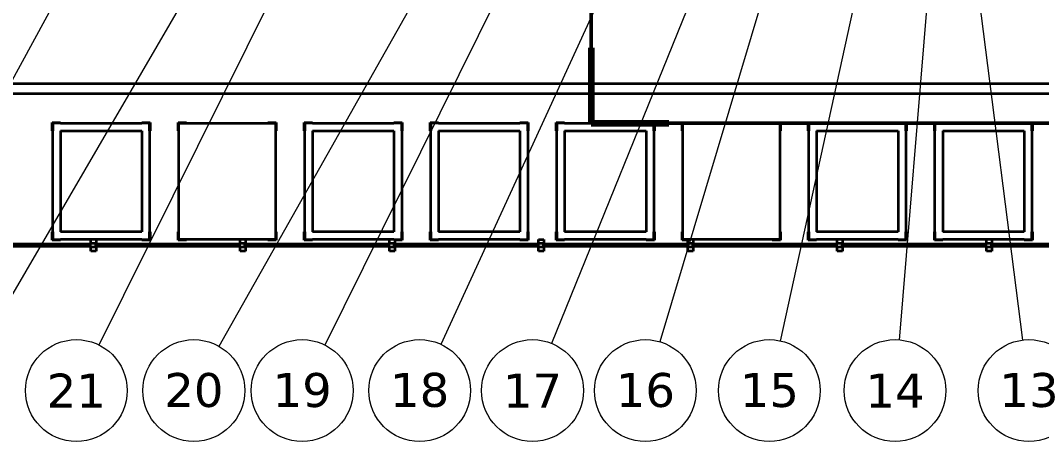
# Model space of a CAD drawing. Header units: millimetres. Extents: x 0 to 67800, y 0 to 42000.
# Drawn here: x 5344 to 15877, y 14119 to 18460 of the extents above; entities that cross this region are included whole.
import ezdxf

# ---------------------------------------------------------------- set-up
doc = ezdxf.new("R2010")
doc.units = ezdxf.units.MM
doc.header["$LTSCALE"] = 100
doc.linetypes.add('CHAIN', pattern=[0.3543, 0.2362, -0.0295, 0.0591, -0.0295])
for name, color, linetype, lineweight in [('Section Line (ISO)', 7, 'CHAIN', 50), ('Symbol (ISO)', 7, 'Continuous', 18), ('Visible (ISO)', 7, 'Continuous', 35)]:
    doc.layers.add(name, color=color, linetype=linetype, lineweight=lineweight)
doc.styles.add('Label Text (ISO)', font='verdana.ttf')

# ---------------------------------------------------------------- blocks, each defined once
blk = doc.blocks.new('2dTransSection0')
at = {"layer": 'Section Line (ISO)', "linetype": 'CHAIN', "ltscale": 33.126343}
blk.add_line((112.31, 205.23), (112.31, 174.02), dxfattribs=at)
at = {"layer": 'Section Line (ISO)', "linetype": 'Continuous', "lineweight": 100}
for p, q in [((112.31, 181.76), (112.31, 174.02)), ((112.31, 174.02), (120.31, 174.02))]:
    blk.add_line(p, q, dxfattribs=at)
at = {"layer": 'Section Line (ISO)', "linetype": 'CHAIN', "ltscale": 33.86763}
blk.add_line((112.31, 174.02), (276.3, 174.02), dxfattribs=at)
blk = doc.blocks.new('Balloon13')
at = {"layer": 'Symbol (ISO)'}
for p, q in [((150.58, 200.42), (150.4, 197.88)), ((150.9, 197.94), (150.58, 200.42)), ((151.4, 198.01), (150.58, 200.42)), ((150.4, 197.88), (151.4, 198.01)), ((150.9, 197.94), (156.81, 151.63))]:
    blk.add_line(p, q, dxfattribs=at)
at = {"layer": 'Symbol (ISO)', "flags": 128}
blk.add_lwpolyline([(151.4, 198.01), (150.58, 200.42), (150.4, 197.88), (151.4, 198.01)], dxfattribs=at)
at = {"layer": 'Symbol (ISO)'}
blk.add_circle((157.47, 146.44), 5.25, dxfattribs=at)
blk.add_solid([(151.4, 198.01), (150.58, 200.42), (150.4, 197.88), (151.4, 198.01)], dxfattribs=at)
at = {"layer": 'Symbol (ISO)', "insert": (157.47, 146.47), "char_height": 3.5, "attachment_point": 5, "style": 'Label Text (ISO)'}
blk.add_mtext('13', dxfattribs=at)
blk = doc.blocks.new('Balloon14')
at = {"layer": 'Symbol (ISO)'}
for p, q in [((147.47, 192.52), (146.77, 190.07)), ((147.27, 190.03), (147.47, 192.52)), ((147.76, 189.98), (147.47, 192.52)), ((147.27, 190.03), (144.08, 151.65)), ((146.77, 190.07), (147.76, 189.98))]:
    blk.add_line(p, q, dxfattribs=at)
at = {"layer": 'Symbol (ISO)', "flags": 128}
blk.add_lwpolyline([(147.76, 189.98), (147.47, 192.52), (146.77, 190.07), (147.76, 189.98)], dxfattribs=at)
at = {"layer": 'Symbol (ISO)'}
blk.add_circle((143.65, 146.44), 5.25, dxfattribs=at)
blk.add_solid([(147.76, 189.98), (147.47, 192.52), (146.77, 190.07), (147.76, 189.98)], dxfattribs=at)
at = {"layer": 'Symbol (ISO)', "insert": (143.65, 146.44), "char_height": 3.5, "attachment_point": 5, "style": 'Label Text (ISO)'}
blk.add_mtext('14', dxfattribs=at)
blk = doc.blocks.new('Balloon15')
at = {"layer": 'Symbol (ISO)'}
for p, q in [((146.26, 217.52), (145.24, 215.19)), ((145.73, 215.08), (146.26, 217.52)), ((146.22, 214.97), (146.26, 217.52)), ((145.73, 215.08), (131.81, 151.55)), ((145.24, 215.19), (146.22, 214.97))]:
    blk.add_line(p, q, dxfattribs=at)
at = {"layer": 'Symbol (ISO)', "flags": 128}
blk.add_lwpolyline([(146.22, 214.97), (146.26, 217.52), (145.24, 215.19), (146.22, 214.97)], dxfattribs=at)
at = {"layer": 'Symbol (ISO)'}
blk.add_circle((130.69, 146.44), 5.25, dxfattribs=at)
blk.add_solid([(146.22, 214.97), (146.26, 217.52), (145.24, 215.19), (146.22, 214.97)], dxfattribs=at)
at = {"layer": 'Symbol (ISO)', "insert": (130.69, 146.47), "char_height": 3.5, "attachment_point": 5, "style": 'Label Text (ISO)'}
blk.add_mtext('15', dxfattribs=at)
blk = doc.blocks.new('Balloon16')
at = {"layer": 'Symbol (ISO)'}
for p, q in [((146.44, 242.02), (145.24, 239.77)), ((145.72, 239.63), (146.44, 242.02)), ((146.2, 239.49), (146.44, 242.02)), ((145.72, 239.63), (119.4, 151.45)), ((145.24, 239.77), (146.2, 239.49))]:
    blk.add_line(p, q, dxfattribs=at)
at = {"layer": 'Symbol (ISO)', "flags": 128}
blk.add_lwpolyline([(146.2, 239.49), (146.44, 242.02), (145.24, 239.77), (146.2, 239.49)], dxfattribs=at)
at = {"layer": 'Symbol (ISO)'}
blk.add_circle((117.9, 146.44), 5.25, dxfattribs=at)
blk.add_solid([(146.2, 239.49), (146.44, 242.02), (145.24, 239.77), (146.2, 239.49)], dxfattribs=at)
at = {"layer": 'Symbol (ISO)', "insert": (117.9, 146.47), "char_height": 3.5, "attachment_point": 5, "style": 'Label Text (ISO)'}
blk.add_mtext('16', dxfattribs=at)
blk = doc.blocks.new('Balloon17')
at = {"layer": 'Symbol (ISO)'}
for p, q in [((127.77, 199.52), (126.37, 197.39)), ((126.83, 197.21), (127.77, 199.52)), ((127.29, 197.02), (127.77, 199.52)), ((126.83, 197.21), (108.23, 151.29)), ((126.37, 197.39), (127.29, 197.02))]:
    blk.add_line(p, q, dxfattribs=at)
at = {"layer": 'Symbol (ISO)', "flags": 128}
blk.add_lwpolyline([(127.29, 197.02), (127.77, 199.52), (126.37, 197.39), (127.29, 197.02)], dxfattribs=at)
at = {"layer": 'Symbol (ISO)'}
blk.add_circle((106.26, 146.44), 5.25, dxfattribs=at)
blk.add_solid([(127.29, 197.02), (127.77, 199.52), (126.37, 197.39), (127.29, 197.02)], dxfattribs=at)
at = {"layer": 'Symbol (ISO)', "insert": (106.26, 146.44), "char_height": 3.5, "attachment_point": 5, "style": 'Label Text (ISO)'}
blk.add_mtext('17', dxfattribs=at)
blk = doc.blocks.new('Balloon18')
at = {"layer": 'Symbol (ISO)'}
for p, q in [((126.57, 215.99), (125.07, 213.93)), ((125.53, 213.72), (126.57, 215.99)), ((125.98, 213.51), (126.57, 215.99)), ((125.07, 213.93), (125.98, 213.51)), ((125.53, 213.72), (96.8, 151.19))]:
    blk.add_line(p, q, dxfattribs=at)
at = {"layer": 'Symbol (ISO)', "flags": 128}
blk.add_lwpolyline([(125.98, 213.51), (126.57, 215.99), (125.07, 213.93), (125.98, 213.51)], dxfattribs=at)
at = {"layer": 'Symbol (ISO)'}
blk.add_circle((94.62, 146.44), 5.25, dxfattribs=at)
blk.add_solid([(125.98, 213.51), (126.57, 215.99), (125.07, 213.93), (125.98, 213.51)], dxfattribs=at)
at = {"layer": 'Symbol (ISO)', "insert": (94.62, 146.48), "char_height": 3.5, "attachment_point": 5, "style": 'Label Text (ISO)'}
blk.add_mtext('18', dxfattribs=at)
blk = doc.blocks.new('Balloon19')
at = {"layer": 'Symbol (ISO)'}
for p, q in [((127.77, 237.66), (126.21, 235.64)), ((126.66, 235.42), (127.77, 237.66)), ((127.11, 235.2), (127.77, 237.66)), ((126.66, 235.42), (84.83, 151.12)), ((126.21, 235.64), (127.11, 235.2))]:
    blk.add_line(p, q, dxfattribs=at)
at = {"layer": 'Symbol (ISO)', "flags": 128}
blk.add_lwpolyline([(127.11, 235.2), (127.77, 237.66), (126.21, 235.64), (127.11, 235.2)], dxfattribs=at)
at = {"layer": 'Symbol (ISO)'}
blk.add_circle((82.5, 146.44), 5.25, dxfattribs=at)
blk.add_solid([(127.11, 235.2), (127.77, 237.66), (126.21, 235.64), (127.11, 235.2)], dxfattribs=at)
at = {"layer": 'Symbol (ISO)', "insert": (82.5, 146.47), "char_height": 3.5, "attachment_point": 5, "style": 'Label Text (ISO)'}
blk.add_mtext('19', dxfattribs=at)
blk = doc.blocks.new('Balloon20')
at = {"layer": 'Symbol (ISO)'}
for p, q in [((111.35, 217.33), (109.68, 215.4)), ((110.12, 215.15), (111.35, 217.33)), ((110.55, 214.91), (111.35, 217.33)), ((110.12, 215.15), (73.91, 151)), ((109.68, 215.4), (110.55, 214.91))]:
    blk.add_line(p, q, dxfattribs=at)
at = {"layer": 'Symbol (ISO)', "flags": 128}
blk.add_lwpolyline([(110.55, 214.91), (111.35, 217.33), (109.68, 215.4), (110.55, 214.91)], dxfattribs=at)
at = {"layer": 'Symbol (ISO)'}
blk.add_circle((71.33, 146.44), 5.25, dxfattribs=at)
blk.add_solid([(110.55, 214.91), (111.35, 217.33), (109.68, 215.4), (110.55, 214.91)], dxfattribs=at)
at = {"layer": 'Symbol (ISO)', "insert": (71.33, 146.47), "char_height": 3.5, "attachment_point": 5, "style": 'Label Text (ISO)'}
blk.add_mtext('20', dxfattribs=at)
blk = doc.blocks.new('Balloon21')
at = {"layer": 'Symbol (ISO)'}
for p, q in [((94.4, 217.33), (92.84, 215.31)), ((93.29, 215.09), (94.4, 217.33)), ((93.73, 214.87), (94.4, 217.33)), ((93.29, 215.09), (61.54, 151.12)), ((92.84, 215.31), (93.73, 214.87))]:
    blk.add_line(p, q, dxfattribs=at)
at = {"layer": 'Symbol (ISO)', "flags": 128}
blk.add_lwpolyline([(93.73, 214.87), (94.4, 217.33), (92.84, 215.31), (93.73, 214.87)], dxfattribs=at)
at = {"layer": 'Symbol (ISO)'}
blk.add_circle((59.21, 146.44), 5.25, dxfattribs=at)
blk.add_solid([(93.73, 214.87), (94.4, 217.33), (92.84, 215.31), (93.73, 214.87)], dxfattribs=at)
at = {"layer": 'Symbol (ISO)', "insert": (59.21, 146.44), "char_height": 3.5, "attachment_point": 5, "style": 'Label Text (ISO)'}
blk.add_mtext('21', dxfattribs=at)
blk = doc.blocks.new('Balloon22')
at = {"layer": 'Symbol (ISO)'}
for p, q in [((82.01, 206.88), (80.32, 204.97)), ((80.76, 204.72), (82.01, 206.88)), ((81.19, 204.47), (82.01, 206.88)), ((80.76, 204.72), (49.46, 150.97)), ((80.32, 204.97), (81.19, 204.47))]:
    blk.add_line(p, q, dxfattribs=at)
at = {"layer": 'Symbol (ISO)', "flags": 128}
blk.add_lwpolyline([(81.19, 204.47), (82.01, 206.88), (80.32, 204.97), (81.19, 204.47)], dxfattribs=at)
at = {"layer": 'Symbol (ISO)'}
blk.add_circle((46.82, 146.44), 5.25, dxfattribs=at)
blk.add_solid([(81.19, 204.47), (82.01, 206.88), (80.32, 204.97), (81.19, 204.47)], dxfattribs=at)
at = {"layer": 'Symbol (ISO)', "insert": (46.82, 146.44), "char_height": 3.5, "attachment_point": 5, "style": 'Label Text (ISO)'}
blk.add_mtext('22', dxfattribs=at)
blk = doc.blocks.new('Balloon23')
at = {"layer": 'Symbol (ISO)'}
for p, q in [((73.74, 217.33), (72.11, 215.37)), ((72.55, 215.13), (73.74, 217.33)), ((72.99, 214.89), (73.74, 217.33)), ((72.55, 215.13), (37.66, 151.04)), ((72.11, 215.37), (72.99, 214.89))]:
    blk.add_line(p, q, dxfattribs=at)
at = {"layer": 'Symbol (ISO)', "flags": 128}
blk.add_lwpolyline([(72.99, 214.89), (73.74, 217.33), (72.11, 215.37), (72.99, 214.89)], dxfattribs=at)
at = {"layer": 'Symbol (ISO)'}
blk.add_circle((35.15, 146.44), 5.25, dxfattribs=at)
blk.add_solid([(72.99, 214.89), (73.74, 217.33), (72.11, 215.37), (72.99, 214.89)], dxfattribs=at)
at = {"layer": 'Symbol (ISO)', "insert": (35.15, 146.47), "char_height": 3.5, "attachment_point": 5, "style": 'Label Text (ISO)'}
blk.add_mtext('23', dxfattribs=at)

msp = doc.modelspace()

# ---------------------------------------------------------------- linework, layer by layer
at = {"layer": 'Visible (ISO)'}
for p, q in [((20177.69, 17807.27), (4636.99, 17807.27)), ((4636.99, 17707.27), (20177.69, 17707.27)), ((5670.78, 17321.87), (5670.78, 17407.87)), ((5670.78, 17407.87), (5756.78, 17407.87)), ((5676.78, 17401.87), (5676.78, 17321.87)), ((5756.78, 17401.87), (5676.78, 17401.87)), ((5756.78, 17407.87), (5756.78, 17401.87)), ((5756.78, 17401.87), (6596.78, 17401.87)), ((6596.78, 17401.87), (6596.78, 17407.87)), ((6596.78, 17407.87), (6682.78, 17407.87)), ((6676.78, 17401.87), (6596.78, 17401.87)), ((6676.78, 17321.87), (6676.78, 17401.87)), ((6682.78, 17407.87), (6682.78, 17321.87)), ((6970.78, 17321.87), (6970.78, 17407.87)), ((6970.78, 17407.87), (7056.78, 17407.87)), ((6976.78, 17401.88), (7976.78, 17401.88)), ((6976.78, 16201.87), (6976.78, 17401.88)), ((7056.78, 17407.87), (7056.78, 17401.88)), ((7896.78, 17401.88), (7896.78, 17407.87)), ((7896.78, 17407.87), (7982.78, 17407.87)), ((7976.78, 17401.88), (7976.78, 16201.87)), ((7982.78, 17407.87), (7982.78, 17321.87)), ((8270.78, 17321.87), (8270.78, 17407.87)), ((8270.78, 17407.87), (8356.78, 17407.87)), ((8276.78, 17401.87), (8276.78, 17321.87)), ((8356.78, 17401.87), (8276.78, 17401.87)), ((8356.78, 17407.87), (8356.78, 17401.87)), ((8356.78, 17401.87), (9196.78, 17401.87)), ((9196.78, 17401.87), (9196.78, 17407.87)), ((9196.78, 17407.87), (9282.78, 17407.87)), ((9276.78, 17401.87), (9196.78, 17401.87)), ((9276.78, 17321.87), (9276.78, 17401.87)), ((9282.78, 17407.87), (9282.78, 17321.87)), ((9570.78, 17321.87), (9570.78, 17407.87)), ((9570.78, 17407.87), (9656.78, 17407.87)), ((9576.78, 17401.87), (9576.78, 17321.87)), ((9656.78, 17401.87), (9576.78, 17401.87)), ((9656.78, 17407.87), (9656.78, 17401.87)), ((9656.78, 17401.87), (10496.78, 17401.87)), ((10496.78, 17401.87), (10496.78, 17407.87)), ((10496.78, 17407.87), (10582.78, 17407.87)), ((10576.78, 17401.87), (10496.78, 17401.87)), ((10576.78, 17321.87), (10576.78, 17401.87)), ((10582.78, 17407.87), (10582.78, 17321.87)), ((10870.78, 17321.87), (10870.78, 17407.87)), ((10870.78, 17407.87), (10956.78, 17407.87)), ((10876.78, 17401.87), (10876.78, 17321.87)), ((10956.78, 17401.87), (10876.78, 17401.87)), ((10956.78, 17407.87), (10956.78, 17401.87)), ((10956.78, 17401.87), (11796.78, 17401.87)), ((11796.78, 17401.87), (11796.78, 17407.87)), ((11796.78, 17407.87), (11882.78, 17407.87)), ((11876.78, 17401.87), (11796.78, 17401.87)), ((11876.78, 17321.87), (11876.78, 17401.87)), ((11882.78, 17407.87), (11882.78, 17321.87)), ((12170.78, 17321.87), (12170.78, 17407.87)), ((12170.78, 17407.87), (12256.78, 17407.87)), ((12176.78, 17401.88), (13176.78, 17401.88)), ((12176.78, 16201.87), (12176.78, 17401.88)), ((12256.78, 17407.87), (12256.78, 17401.88)), ((13096.78, 17401.88), (13096.78, 17407.87)), ((13096.78, 17407.87), (13182.78, 17407.87)), ((13176.78, 17401.88), (13176.78, 16201.87)), ((13182.78, 17407.87), (13182.78, 17321.87)), ((13470.78, 17321.87), (13470.78, 17407.87)), ((13470.78, 17407.87), (13556.78, 17407.87)), ((13476.78, 17401.87), (13476.78, 17321.87)), ((13556.78, 17401.87), (13476.78, 17401.87)), ((13556.78, 17407.87), (13556.78, 17401.87)), ((13556.78, 17401.87), (14396.78, 17401.87)), ((14396.78, 17401.87), (14396.78, 17407.87)), ((14396.78, 17407.87), (14482.78, 17407.87)), ((14476.78, 17401.87), (14396.78, 17401.87)), ((14476.78, 17321.87), (14476.78, 17401.87)), ((14482.78, 17407.87), (14482.78, 17321.87)), ((14770.78, 17321.87), (14770.78, 17407.87)), ((14770.78, 17407.87), (14856.78, 17407.87)), ((14776.78, 17401.87), (14776.78, 17321.87)), ((14856.78, 17401.87), (14776.78, 17401.87)), ((14856.78, 17407.87), (14856.78, 17401.87)), ((14856.78, 17401.87), (15696.78, 17401.87)), ((15696.78, 17401.87), (15696.78, 17407.87)), ((15696.78, 17407.87), (15782.78, 17407.87)), ((15776.78, 17401.87), (15696.78, 17401.87)), ((15776.78, 17321.87), (15776.78, 17401.87)), ((15782.78, 17407.87), (15782.78, 17321.87)), ((5676.78, 17321.87), (5670.78, 17321.87)), ((5676.78, 16281.87), (5676.78, 17321.87)), ((5756.78, 17321.87), (5756.78, 16281.87)), ((5756.78, 17321.87), (6596.78, 17321.87)), ((6596.78, 17321.87), (6596.78, 16281.87)), ((6682.78, 17321.87), (6676.78, 17321.87)), ((6676.78, 17321.87), (6676.78, 16281.87)), ((6976.78, 17321.87), (6970.78, 17321.87)), ((7982.78, 17321.87), (7976.78, 17321.87)), ((8276.78, 17321.87), (8270.78, 17321.87)), ((8276.78, 16281.87), (8276.78, 17321.87)), ((8356.78, 17321.87), (8356.78, 16281.87)), ((8356.78, 17321.87), (9196.78, 17321.87)), ((9196.78, 17321.87), (9196.78, 16281.87)), ((9282.78, 17321.87), (9276.78, 17321.87)), ((9276.78, 17321.87), (9276.78, 16281.87)), ((9576.78, 17321.87), (9570.78, 17321.87)), ((9576.78, 16281.87), (9576.78, 17321.87)), ((9656.78, 17321.87), (9656.78, 16281.87)), ((9656.78, 17321.87), (10496.78, 17321.87)), ((10496.78, 17321.87), (10496.78, 16281.87)), ((10582.78, 17321.87), (10576.78, 17321.87)), ((10576.78, 17321.87), (10576.78, 16281.87)), ((10876.78, 17321.87), (10870.78, 17321.87)), ((10876.78, 16281.87), (10876.78, 17321.87)), ((10956.78, 17321.87), (10956.78, 16281.87)), ((10956.78, 17321.87), (11796.78, 17321.87)), ((11796.78, 17321.87), (11796.78, 16281.87)), ((11882.78, 17321.87), (11876.78, 17321.87)), ((11876.78, 17321.87), (11876.78, 16281.87)), ((12176.78, 17321.87), (12170.78, 17321.87)), ((13182.78, 17321.87), (13176.78, 17321.87)), ((13476.78, 17321.87), (13470.78, 17321.87)), ((13476.78, 16281.87), (13476.78, 17321.87)), ((13556.78, 17321.87), (13556.78, 16281.87)), ((13556.78, 17321.87), (14396.78, 17321.87)), ((14396.78, 17321.87), (14396.78, 16281.87)), ((14482.78, 17321.87), (14476.78, 17321.87)), ((14476.78, 17321.87), (14476.78, 16281.87)), ((14776.78, 17321.87), (14770.78, 17321.87)), ((14776.78, 16281.87), (14776.78, 17321.87)), ((14856.78, 17321.87), (14856.78, 16281.87)), ((14856.78, 17321.87), (15696.78, 17321.87)), ((15696.78, 17321.87), (15696.78, 16281.87)), ((15782.78, 17321.87), (15776.78, 17321.87)), ((15776.78, 17321.87), (15776.78, 16281.87)), ((5670.78, 16195.87), (5670.78, 16281.87)), ((5670.78, 16281.87), (5676.78, 16281.87)), ((5676.78, 16281.87), (5676.78, 16201.87)), ((6596.78, 16281.87), (5756.78, 16281.87)), ((6676.78, 16201.87), (6676.78, 16281.87)), ((6676.78, 16281.87), (6682.78, 16281.87)), ((6682.78, 16281.87), (6682.78, 16195.87)), ((6970.78, 16195.87), (6970.78, 16281.87)), ((6970.78, 16281.87), (6976.78, 16281.87)), ((7976.78, 16281.87), (7982.78, 16281.87)), ((7982.78, 16281.87), (7982.78, 16195.87)), ((8270.78, 16195.87), (8270.78, 16281.87)), ((8270.78, 16281.87), (8276.78, 16281.87)), ((8276.78, 16281.87), (8276.78, 16201.87)), ((9196.78, 16281.87), (8356.78, 16281.87)), ((9276.78, 16201.87), (9276.78, 16281.87)), ((9276.78, 16281.87), (9282.78, 16281.87)), ((9282.78, 16281.87), (9282.78, 16195.87)), ((9570.78, 16195.87), (9570.78, 16281.87)), ((9570.78, 16281.87), (9576.78, 16281.87)), ((9576.78, 16281.87), (9576.78, 16201.87)), ((10496.78, 16281.87), (9656.78, 16281.87)), ((10576.78, 16201.87), (10576.78, 16281.87)), ((10576.78, 16281.87), (10582.78, 16281.87)), ((10582.78, 16281.87), (10582.78, 16195.87)), ((10870.78, 16195.87), (10870.78, 16281.87)), ((10870.78, 16281.87), (10876.78, 16281.87)), ((10876.78, 16281.87), (10876.78, 16201.87)), ((11796.78, 16281.87), (10956.78, 16281.87)), ((11876.78, 16201.87), (11876.78, 16281.87)), ((11876.78, 16281.87), (11882.78, 16281.87)), ((11882.78, 16281.87), (11882.78, 16195.87)), ((12170.78, 16195.87), (12170.78, 16281.87)), ((12170.78, 16281.87), (12176.78, 16281.87)), ((13176.78, 16281.87), (13182.78, 16281.87)), ((13182.78, 16281.87), (13182.78, 16195.87)), ((13470.78, 16195.87), (13470.78, 16281.87)), ((13470.78, 16281.87), (13476.78, 16281.87)), ((13476.78, 16281.87), (13476.78, 16201.87)), ((14396.78, 16281.87), (13556.78, 16281.87)), ((14476.78, 16201.87), (14476.78, 16281.87)), ((14476.78, 16281.87), (14482.78, 16281.87)), ((14482.78, 16281.87), (14482.78, 16195.87)), ((14770.78, 16195.87), (14770.78, 16281.87)), ((14770.78, 16281.87), (14776.78, 16281.87)), ((14776.78, 16281.87), (14776.78, 16201.87)), ((15696.78, 16281.87), (14856.78, 16281.87)), ((15776.78, 16201.87), (15776.78, 16281.87)), ((15776.78, 16281.87), (15782.78, 16281.87)), ((15782.78, 16281.87), (15782.78, 16195.87)), ((4576.99, 16157.87), (6076.99, 16157.87)), ((6076.99, 16127.87), (4576.99, 16127.87)), ((5756.78, 16195.87), (5670.78, 16195.87)), ((5676.78, 16201.87), (5756.78, 16201.87)), ((5756.78, 16201.87), (5756.78, 16195.87)), ((6596.78, 16201.87), (5756.78, 16201.87)), ((6069.49, 16157.87), (6069.49, 16201.87)), ((6069.49, 16082.87), (6069.49, 16127.87)), ((6076.99, 16162.87), (6116.99, 16162.87)), ((6076.99, 16157.87), (6076.99, 16162.87)), ((6076.99, 16122.87), (6076.99, 16127.87)), ((6116.99, 16122.87), (6076.99, 16122.87)), ((6116.99, 16162.87), (6116.99, 16122.87)), ((6116.99, 16157.87), (6116.99, 16127.87)), ((6116.99, 16157.87), (7616.99, 16157.87)), ((7616.99, 16127.87), (6116.99, 16127.87)), ((6124.49, 16201.87), (6124.49, 16157.87)), ((6124.49, 16127.87), (6124.49, 16082.87)), ((6596.78, 16195.87), (6596.78, 16201.87)), ((6596.78, 16201.87), (6676.78, 16201.87)), ((6682.78, 16195.87), (6596.78, 16195.87)), ((7056.78, 16195.87), (6970.78, 16195.87)), ((7976.78, 16201.87), (6976.78, 16201.87)), ((7056.78, 16201.87), (7056.78, 16195.87)), ((7609.49, 16157.87), (7609.49, 16201.87)), ((7609.49, 16082.87), (7609.49, 16127.87)), ((7616.99, 16162.87), (7656.99, 16162.87)), ((7616.99, 16157.87), (7616.99, 16162.87)), ((7616.99, 16122.87), (7616.99, 16127.87)), ((7656.99, 16122.87), (7616.99, 16122.87)), ((7656.99, 16162.87), (7656.99, 16122.87)), ((7656.99, 16157.87), (7656.99, 16127.87)), ((7656.99, 16157.87), (9156.99, 16157.87)), ((9156.99, 16127.87), (7656.99, 16127.87)), ((7664.49, 16201.87), (7664.49, 16157.87)), ((7664.49, 16127.87), (7664.49, 16082.87)), ((7896.78, 16195.87), (7896.78, 16201.87)), ((7982.78, 16195.87), (7896.78, 16195.87)), ((8356.78, 16195.87), (8270.78, 16195.87)), ((8276.78, 16201.87), (8356.78, 16201.87)), ((8356.78, 16201.87), (8356.78, 16195.87)), ((9196.78, 16201.87), (8356.78, 16201.87)), ((9149.49, 16157.87), (9149.49, 16201.87)), ((9149.49, 16082.87), (9149.49, 16127.87)), ((9156.99, 16162.87), (9196.99, 16162.87)), ((9156.99, 16157.87), (9156.99, 16162.87)), ((9156.99, 16122.87), (9156.99, 16127.87)), ((9196.99, 16122.87), (9156.99, 16122.87)), ((9196.78, 16195.87), (9196.78, 16201.87)), ((9196.78, 16201.87), (9276.78, 16201.87)), ((9282.78, 16195.87), (9196.78, 16195.87)), ((9196.99, 16162.87), (9196.99, 16122.87)), ((9196.99, 16157.87), (9196.99, 16127.87)), ((9196.99, 16157.87), (10696.99, 16157.87)), ((10696.99, 16127.87), (9196.99, 16127.87)), ((9204.49, 16195.87), (9204.49, 16157.87)), ((9204.49, 16127.87), (9204.49, 16082.87)), ((9656.78, 16195.87), (9570.78, 16195.87)), ((9576.78, 16201.87), (9656.78, 16201.87)), ((9656.78, 16201.87), (9656.78, 16195.87)), ((10496.78, 16201.87), (9656.78, 16201.87)), ((10496.78, 16195.87), (10496.78, 16201.87)), ((10496.78, 16201.87), (10576.78, 16201.87)), ((10582.78, 16195.87), (10496.78, 16195.87)), ((10689.49, 16157.87), (10689.49, 16202.87)), ((10689.49, 16202.87), (10744.49, 16202.87)), ((10689.49, 16082.87), (10689.49, 16127.87)), ((10696.99, 16162.87), (10736.99, 16162.87)), ((10696.99, 16157.87), (10696.99, 16162.87)), ((10696.99, 16122.87), (10696.99, 16127.87)), ((10736.99, 16122.87), (10696.99, 16122.87)), ((10736.99, 16162.87), (10736.99, 16122.87)), ((10736.99, 16157.87), (10736.99, 16127.87)), ((10736.99, 16157.87), (12236.99, 16157.87)), ((12236.99, 16127.87), (10736.99, 16127.87)), ((10744.49, 16202.87), (10744.49, 16157.87)), ((10744.49, 16127.87), (10744.49, 16082.87)), ((10956.78, 16195.87), (10870.78, 16195.87)), ((10876.78, 16201.87), (10956.78, 16201.87)), ((10956.78, 16201.87), (10956.78, 16195.87)), ((11796.78, 16201.87), (10956.78, 16201.87)), ((11796.78, 16195.87), (11796.78, 16201.87)), ((11796.78, 16201.87), (11876.78, 16201.87)), ((11882.78, 16195.87), (11796.78, 16195.87)), ((12256.78, 16195.87), (12170.78, 16195.87)), ((13176.78, 16201.87), (12176.78, 16201.87)), ((12229.49, 16157.87), (12229.49, 16195.87)), ((12229.49, 16082.87), (12229.49, 16127.87)), ((12236.99, 16162.87), (12276.99, 16162.87)), ((12236.99, 16157.87), (12236.99, 16162.87)), ((12236.99, 16122.87), (12236.99, 16127.87)), ((12276.99, 16122.87), (12236.99, 16122.87)), ((12256.78, 16201.87), (12256.78, 16195.87)), ((12276.99, 16162.87), (12276.99, 16122.87)), ((12276.99, 16157.87), (12276.99, 16127.87)), ((12276.99, 16157.87), (13776.99, 16157.87)), ((13776.99, 16127.87), (12276.99, 16127.87)), ((12284.49, 16201.87), (12284.49, 16157.87)), ((12284.49, 16127.87), (12284.49, 16082.87)), ((13096.78, 16195.87), (13096.78, 16201.87)), ((13182.78, 16195.87), (13096.78, 16195.87)), ((13556.78, 16195.87), (13470.78, 16195.87)), ((13476.78, 16201.87), (13556.78, 16201.87)), ((13556.78, 16201.87), (13556.78, 16195.87)), ((14396.78, 16201.87), (13556.78, 16201.87)), ((13769.49, 16157.87), (13769.49, 16201.87)), ((13769.49, 16082.87), (13769.49, 16127.87)), ((13776.99, 16162.87), (13816.99, 16162.87)), ((13776.99, 16157.87), (13776.99, 16162.87)), ((13776.99, 16122.87), (13776.99, 16127.87)), ((13816.99, 16122.87), (13776.99, 16122.87)), ((13816.99, 16162.87), (13816.99, 16122.87)), ((13816.99, 16157.87), (13816.99, 16127.87)), ((13816.99, 16157.87), (15316.99, 16157.87)), ((15316.99, 16127.87), (13816.99, 16127.87)), ((13824.49, 16201.87), (13824.49, 16157.87)), ((13824.49, 16127.87), (13824.49, 16082.87)), ((14396.78, 16195.87), (14396.78, 16201.87)), ((14396.78, 16201.87), (14476.78, 16201.87)), ((14482.78, 16195.87), (14396.78, 16195.87)), ((14856.78, 16195.87), (14770.78, 16195.87)), ((14776.78, 16201.87), (14856.78, 16201.87)), ((14856.78, 16201.87), (14856.78, 16195.87)), ((15696.78, 16201.87), (14856.78, 16201.87)), ((15309.49, 16157.87), (15309.49, 16201.87)), ((15309.49, 16082.87), (15309.49, 16127.87)), ((15316.99, 16162.87), (15356.99, 16162.87)), ((15316.99, 16157.87), (15316.99, 16162.87)), ((15316.99, 16122.87), (15316.99, 16127.87)), ((15356.99, 16122.87), (15316.99, 16122.87)), ((15356.99, 16162.87), (15356.99, 16122.87)), ((15356.99, 16157.87), (15356.99, 16127.87)), ((15356.99, 16157.87), (16856.99, 16157.87)), ((16856.99, 16127.87), (15356.99, 16127.87)), ((15364.49, 16201.87), (15364.49, 16157.87)), ((15364.49, 16127.87), (15364.49, 16082.87)), ((15696.78, 16195.87), (15696.78, 16201.87)), ((15696.78, 16201.87), (15776.78, 16201.87)), ((15782.78, 16195.87), (15696.78, 16195.87)), ((6124.49, 16082.87), (6069.49, 16082.87)), ((7664.49, 16082.87), (7609.49, 16082.87)), ((9204.49, 16082.87), (9149.49, 16082.87)), ((10744.49, 16082.87), (10689.49, 16082.87)), ((12284.49, 16082.87), (12229.49, 16082.87)), ((13824.49, 16082.87), (13769.49, 16082.87)), ((15364.49, 16082.87), (15309.49, 16082.87))]:
    msp.add_line(p, q, dxfattribs=at)

# ---------------------------------------------------------------- block references
at = {"layer": 'Section Line (ISO)', "xscale": 100, "yscale": 100, "zscale": 100}
msp.add_blockref('2dTransSection0', (0, 0), dxfattribs=at)
at = {"layer": 'Symbol (ISO)', "xscale": 100, "yscale": 100, "zscale": 100}
for name in ['Balloon16', 'Balloon19', 'Balloon23', 'Balloon21', 'Balloon20', 'Balloon15', 'Balloon18', 'Balloon22', 'Balloon13', 'Balloon17', 'Balloon14']:
    msp.add_blockref(name, (0, 0), dxfattribs=at)

doc.saveas('drawing.dxf')
